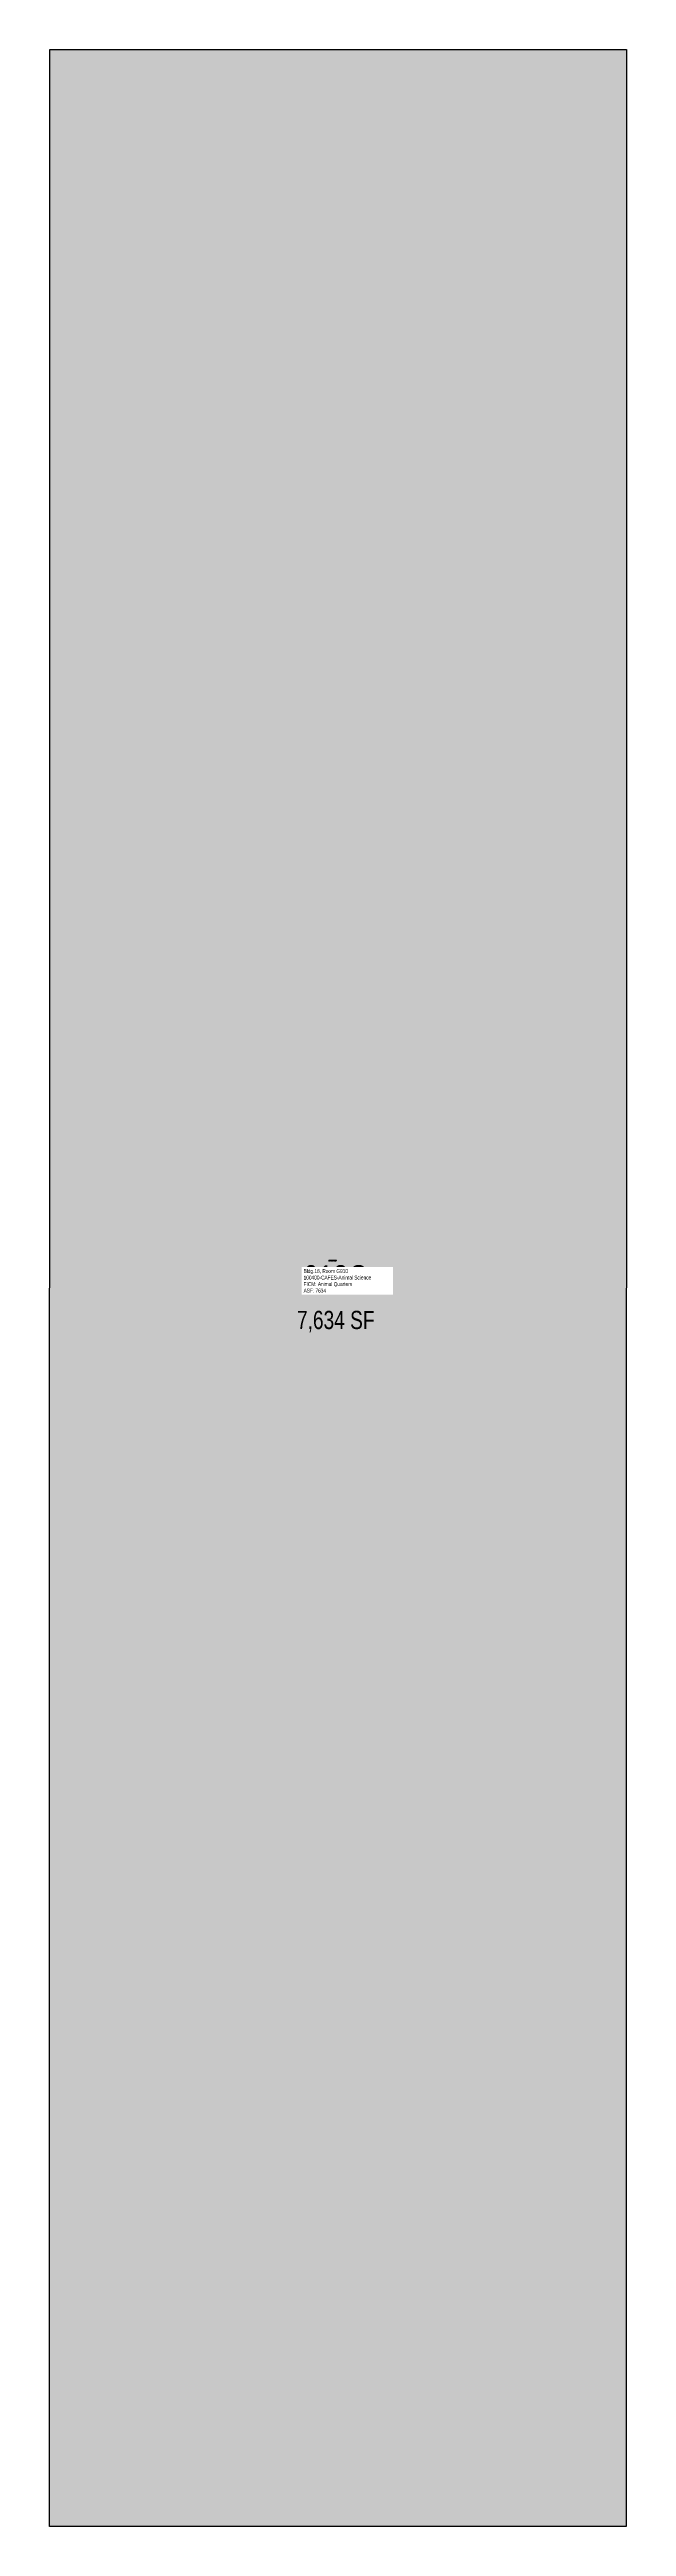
# Model space of a CAD drawing. Header units: inches. Extents: x 0 to 506, y 0 to 2173.
import ezdxf
from ezdxf.enums import TextEntityAlignment as Align

# ---------------------------------------------------------------- set-up
doc = ezdxf.new("R2010")
doc.units = ezdxf.units.IN
doc.header["$MEASUREMENT"] = 0
for name, color, linetype in [('A-IDEN-RNUM', 7, 'Continuous'), ('A-IDEN-SNUM', 4, 'Continuous'), ('A-IDEN-VNUM', 4, 'Continuous'), ('A-WALL', 5, 'Continuous'), ('AREA-TEXT', 3, 'Continuous'), ('Rooms-Category-Color', 7, 'Continuous'), ('Rooms-College-Color', 7, 'Continuous'), ('Rooms-Department-Color', 7, 'Continuous'), ('Rooms-Division-Color', 7, 'Continuous'), ('Rooms-Information', 7, 'Continuous')]:
    doc.layers.add(name, color=color, linetype=linetype)
doc.styles.add('AREA', font='arial.ttf', dxfattribs={"width": 0.75, "height": 60})
doc.styles.add('ID', font='ARIALN.TTF', dxfattribs={"width": 0.85, "height": 0.25})
doc.styles.add('ROOMSNUMBER', font='TXT.SHX', dxfattribs={"height": 1})

msp = doc.modelspace()

# ---------------------------------------------------------------- hatches: boundary and pattern name
at = {"layer": 'Rooms-Category-Color', "true_color": 0xfbafa2}
msp.add_hatch(color=21, dxfattribs=at).paths.add_polyline_path([(0.2, 2172.7), (506.1, 2172.6), (506, 0), (0, 0)])
at = {"layer": 'Rooms-College-Color', "true_color": 0xe3c5e1}
msp.add_hatch(color=254, dxfattribs=at).paths.add_polyline_path([(0.2, 2172.7), (506.1, 2172.6), (506, 0), (0, 0)])
at = {"layer": 'Rooms-Department-Color', "true_color": 0xe3c5e1}
msp.add_hatch(color=254, dxfattribs=at).paths.add_polyline_path([(0.2, 2172.7), (506.1, 2172.6), (506, 0), (0, 0)])
at = {"layer": 'Rooms-Division-Color', "true_color": 0xe3c5e1}
msp.add_hatch(color=254, dxfattribs=at).paths.add_polyline_path([(0.2, 2172.7), (506.1, 2172.6), (506, 0), (0, 0)])

# ---------------------------------------------------------------- linework, layer by layer
at = {"layer": 'A-WALL'}
msp.add_lwpolyline([(0.2, 2172.7), (506.1, 2172.6), (506, 0), (0, 0), (0.4, 2172.7)], dxfattribs=at)

# ---------------------------------------------------------------- texts
at = {"layer": 'A-IDEN-RNUM', "style": 'ROOMSNUMBER'}
msp.add_text('0910-00', height=0.8, dxfattribs=at).set_placement((248.3, 1110.4), align=Align.MIDDLE)
at = {"layer": 'A-IDEN-SNUM', "style": 'ROOMSNUMBER'}
msp.add_text('0180G91000', height=0.8, dxfattribs=at).set_placement((248.3, 1110.4), align=Align.MIDDLE)
at = {"layer": 'A-IDEN-VNUM', "style": 'ID', "width": 0.85}
msp.add_text('018G', height=24, dxfattribs=at).set_placement((251.5, 1094.3), align=Align.MIDDLE)
at = {"layer": 'AREA-TEXT', "style": 'AREA', "width": 0.75}
msp.add_text('7,634 SF', height=16, dxfattribs=at).set_placement((251.1, 1058.3), align=Align.MIDDLE_CENTER)

# ---------------------------------------------------------------- next in the draw order: texts
at = {"layer": 'Rooms-Information', "insert": (222.9, 1082.3), "char_height": 3.429, "width": 76.8, "attachment_point": 7, "style": 'ID', "bg_fill": 3, "box_fill_scale": 1.5, "bg_fill_color": 256, "bg_fill_true_color": 13158600, "bg_fill_transparency": 0}
msp.add_mtext('Bldg.18, Room G910^M^J100400-CAFES-Animal Science^M^JFICM: Animal Quarters^M^JASF: 7634', dxfattribs=at)

doc.saveas('drawing.dxf')
